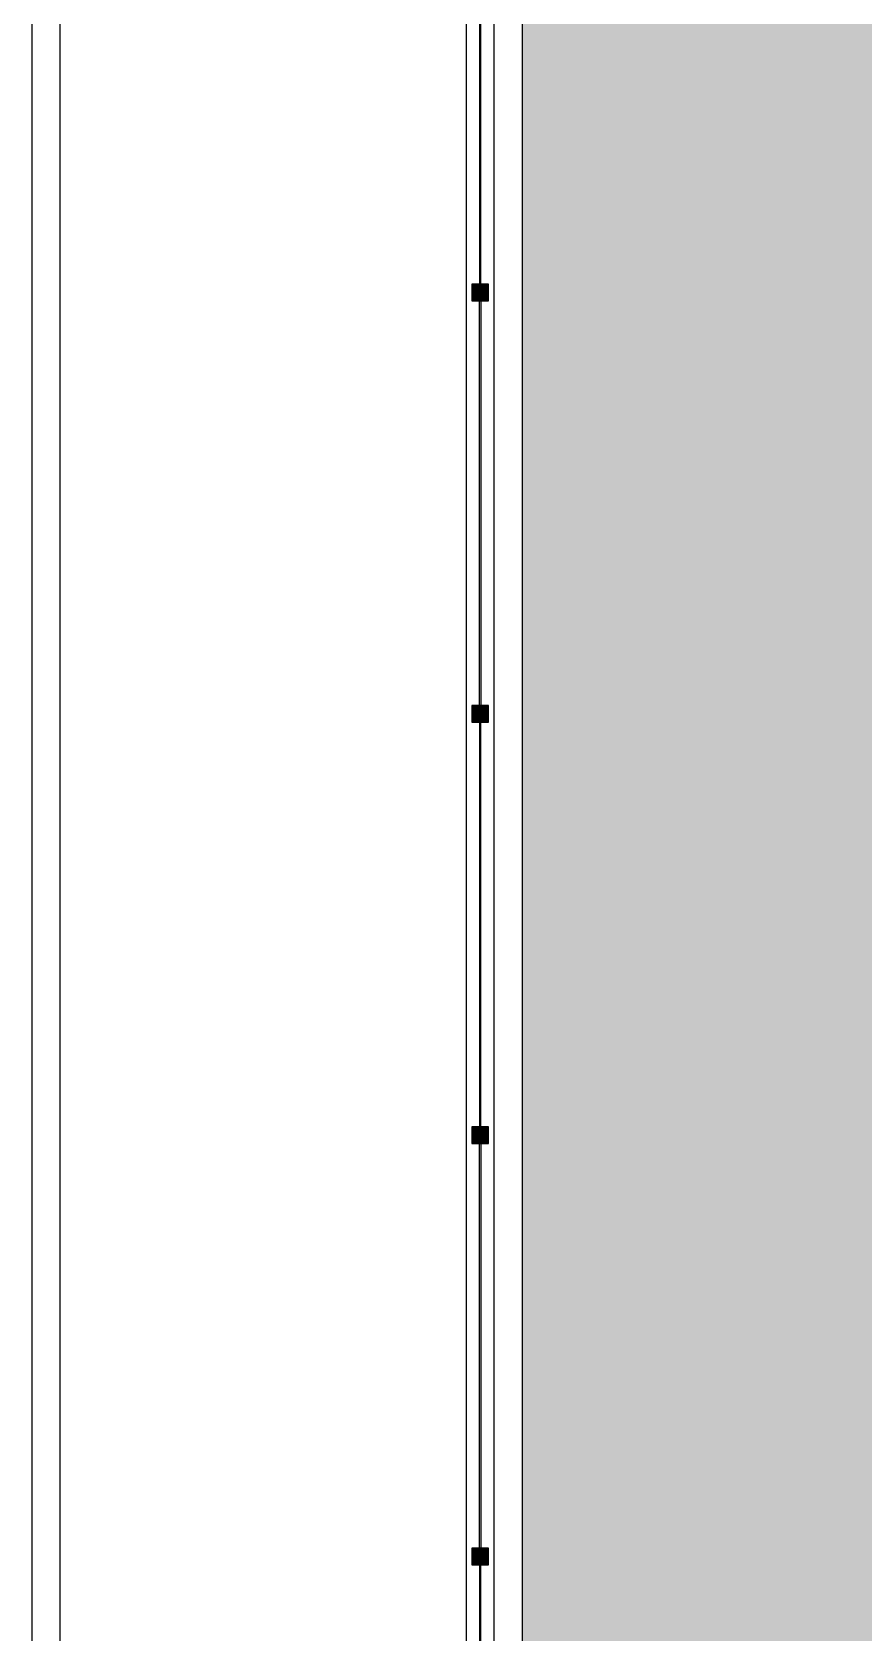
# Model space of a CAD drawing. Header units: millimetres. Extents: x -129 to 3172, y -143 to 919.
# Drawn here: x -61.62 to -55.7, y 5.31 to 16.71 of the extents above; entities that cross this region are included whole.
import ezdxf

# ---------------------------------------------------------------- set-up
doc = ezdxf.new("R2010")
doc.units = ezdxf.units.MM
doc.header["$LTSCALE"] = 0.1
for name, color, linetype in [('A-CORDONES', 2, 'Continuous'), ('A-GRANZA', 8, 'Continuous'), ('A-MURO BLOCK', 4, 'Continuous'), ('C-METALICA', 8, 'Continuous'), ('H-HATCH MURO', 252, 'Continuous'), ('RLV-CORDONES', 2, 'Continuous')]:
    doc.layers.add(name, color=color, linetype=linetype)

msp = doc.modelspace()

# ---------------------------------------------------------------- hatches: boundary and pattern name
at = {"layer": 'A-GRANZA'}
h = msp.add_hatch(dxfattribs=at)
h.set_pattern_fill('AR-CONC', color=256, scale=0.005)
h.paths.add_polyline_path([(-53.328, 35.86), (-53.328, 32.371), (-57.099, 32.371), (-57.099, 17.382), (-55.528, 17.382), (-55.528, -2.535), (-39.963, -2.535), (-39.962, -5.846), (-58.132, -5.846), (-58.132, 35.86)])
at = {"layer": 'H-HATCH MURO'}
h = msp.add_hatch(color=256, dxfattribs=at)
h.dxf.hatch_style = 1
h.paths.add_polyline_path([(-58.493, 14.918), (-58.493, 14.798), (-58.373, 14.798), (-58.373, 14.918)])
h = msp.add_hatch(color=256, dxfattribs=at)
h.dxf.hatch_style = 1
h.paths.add_polyline_path([(-58.493, 11.918), (-58.493, 11.798), (-58.373, 11.798), (-58.373, 11.918)])
h = msp.add_hatch(color=256, dxfattribs=at)
h.dxf.hatch_style = 1
h.paths.add_polyline_path([(-58.493, 8.918), (-58.493, 8.798), (-58.373, 8.798), (-58.373, 8.918)])
h = msp.add_hatch(color=256, dxfattribs=at)
h.dxf.hatch_style = 1
h.paths.add_polyline_path([(-58.493, 5.918), (-58.493, 5.798), (-58.373, 5.798), (-58.373, 5.918)])

# ---------------------------------------------------------------- linework, layer by layer
at = {"layer": 'A-CORDONES', "elevation": 0}
for points in [[(-29.058, -6.247), (-29.058, -5.846), (-58.132, -5.847), (-58.132, 35.922), (-58.132, 35.922), (-58.132, 35.922), (-58.532, 35.922), (-58.532, 35.922), (-58.532, 35.922), (-58.532, -6.247), (-29.058, -6.247)], [(-29.058, -6.047), (-58.332, -6.047), (-58.332, 35.922)]]:
    msp.add_lwpolyline(points, dxfattribs=at)
at = {"layer": 'A-MURO BLOCK', "linetype": 'Continuous', "ltscale": 0.1}
for points in [[(-58.493, 14.918), (-58.493, 14.798), (-58.373, 14.798), (-58.373, 14.918)], [(-58.493, 11.918), (-58.493, 11.798), (-58.373, 11.798), (-58.373, 11.918)], [(-58.493, 8.918), (-58.493, 8.798), (-58.373, 8.798), (-58.373, 8.918)], [(-58.493, 5.918), (-58.493, 5.798), (-58.373, 5.798), (-58.373, 5.918)]]:
    msp.add_lwpolyline(points, close=True, dxfattribs=at)
at = {"layer": 'C-METALICA'}
for points in [[(-58.438, 17.798), (-58.438, 14.918), (-58.428, 14.918), (-58.428, 17.798)], [(-58.438, 11.918), (-58.438, 14.798), (-58.428, 14.798), (-58.428, 11.918)], [(-58.438, 11.798), (-58.438, 8.918), (-58.428, 8.918), (-58.428, 11.798)], [(-58.438, 5.918), (-58.438, 8.798), (-58.428, 8.798), (-58.428, 5.918)], [(-58.438, 5.798), (-58.438, 2.918), (-58.428, 2.918), (-58.428, 5.798)]]:
    msp.add_lwpolyline(points, close=True, dxfattribs=at)
at = {"layer": 'RLV-CORDONES', "color": 253, "elevation": 0}
msp.add_lwpolyline([(-61.425, -4.265), (-61.425, 37.778, -0.414212)], format="xyb", dxfattribs=at)
at = {"layer": 'RLV-CORDONES', "elevation": 0}
msp.add_lwpolyline([(-56.947, -8.247), (-57.154, -8.247), (-57.566, -8.247), (-57.995, -8.202), (-58.364, -8.124), (-58.685, -8.028), (-59.028, -7.917), (-59.323, -7.773), (-59.705, -7.545), (-59.992, -7.335), (-60.19, -7.168), (-60.363, -7.003), (-60.622, -6.721), (-60.785, -6.513), (-60.897, -6.354), (-60.988, -6.213), (-61.097, -6.027), (-61.254, -5.712), (-61.414, -5.303), (-61.481, -5.086), (-61.561, -4.742), (-61.598, -4.517), (-61.625, -4.273), (-61.625, 34.472)], dxfattribs=at)

doc.saveas('drawing.dxf')
